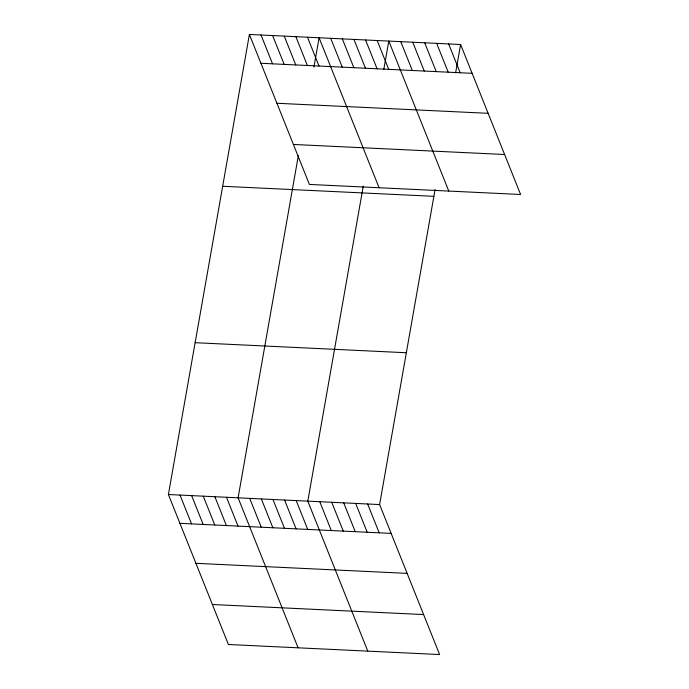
<?xml version="1.0" encoding="UTF-8"?>
<svg xmlns="http://www.w3.org/2000/svg" width="689" height="689" viewBox="0 0 689 689"><rect width="100%" height="100%" fill="white"/><g stroke="black" fill="none" stroke-linecap="round" stroke-linejoin="round"><path stroke-width="1.03" d="M435.078 189.509L379.613 504.563L439.608 654.55L228.395 644.499L168.4 494.513L249.392 34.45L460.605 44.501L520.6 194.487L309.387 184.437L249.392 34.45M298.363 155.525L238.101 497.828L298.096 647.815M313.951 66.962L319.093 37.766L379.088 187.761M363.267 186.09L307.802 501.144L367.788 651.131M383.825 69.305L388.794 41.082L448.789 191.077M455.636 72.724L460.605 44.501M260.924 63.276L472.137 73.327M276.918 103.264L488.131 113.315M293.393 144.457L504.606 154.508M222.668 186.271L433.881 196.322M195.125 342.691L406.338 352.742M168.4 494.513L379.613 504.563M179.932 523.339L391.145 533.389M195.926 563.318L407.139 573.369M212.401 604.511L423.614 614.562M448.642 43.932L460.166 72.758M436.671 43.364L448.203 72.19M424.7 42.796L436.232 71.622M412.737 42.218L424.26 71.053M400.765 41.65L412.298 70.476M377.176 40.53L388.708 69.356M365.566 39.979L377.09 68.805M353.948 39.428L365.471 68.254M342.33 38.868L353.862 67.703M330.711 38.317L342.244 67.143M307.475 37.215L319.007 66.041M295.865 36.663L307.389 65.489M284.247 36.112L295.779 64.938M272.629 35.552L284.161 64.378M261.01 35.001L272.543 63.827M367.642 503.986L379.174 532.812M355.679 503.418L367.203 532.244M343.708 502.849L355.24 531.675M331.736 502.281L343.268 531.107M319.765 501.713L331.297 530.539M296.184 500.593L307.716 529.419M284.566 500.033L296.098 528.859M272.947 499.482L284.479 528.308M261.338 498.931L272.861 527.757M249.719 498.38L261.243 527.206M226.483 497.269L238.015 526.103M214.865 496.717L226.397 525.543M203.246 496.166L214.779 524.992M191.637 495.615L203.16 524.441M180.018 495.064L191.542 523.89"/></g></svg>
